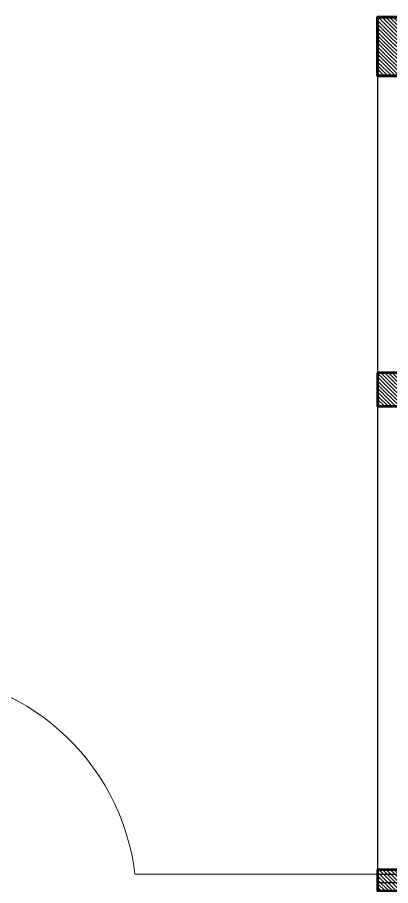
# Model space of a CAD drawing. Header units: centimetres. Extents: x 562865 to 1310255, y -148070 to 32737.
# Drawn here: x 649827 to 650273, y -25463 to -24424 of the extents above; entities that cross this region are included whole.
import ezdxf

# ---------------------------------------------------------------- set-up
doc = ezdxf.new("R2010")
doc.units = ezdxf.units.CM
doc.header["$LTSCALE"] = 2.5
for name, color, linetype, lineweight in [('DUVAR', 4, 'Continuous', 30), ('kolon', 1, 'Continuous', 53), ('TEFRIS', 33, 'Continuous', 0)]:
    doc.layers.add(name, color=color, linetype=linetype, lineweight=lineweight)
doc.layers.add('TARAMA KOLON', color=252, linetype='Continuous')

# ---------------------------------------------------------------- blocks, each defined once
blk = doc.blocks.new('SB')
at = {"layer": 'TARAMA KOLON'}
h = blk.add_hatch(dxfattribs=at)
h.set_pattern_fill('ANSI31', color=256, angle=7e-15)
h.paths.add_polyline_path([(655327.3, -25829.4), (655302.3, -25829.4), (655302.3, -25959.4), (655327.3, -25959.4)])
h.paths.add_polyline_path([(655437.3, -24424.1), (655477.3, -24424.1), (655477.3, -24494.1), (655437.3, -24494.1)])
h.paths.add_polyline_path([(655327.3, -25359.4), (655297.3, -25359.4), (655297.3, -25469.4), (655327.3, -25469.4)])
h.paths.add_polyline_path([(655327.3, -26079.4), (655327.3, -26109.4), (655257.3, -26109.4), (655257.3, -26079.4)])
h.paths.add_polyline_path([(654229.3, -24849.4), (654229.3, -24889.4), (654299.3, -24889.4), (654299.3, -24849.4)])
h.paths.add_polyline_path([(654269.3, -25899.4), (654229.3, -25899.4), (654229.3, -25829.4), (654269.3, -25829.4)])
h.paths.add_polyline_path([(654229.3, -25444.4), (654229.3, -25469.4), (654379.3, -25469.4), (654379.3, -25444.4)])
h.paths.add_polyline_path([(655112.3, -26369.4), (655142.3, -26369.4), (655142.3, -26429.4), (655112.3, -26429.4)])
h.paths.add_polyline_path([(654997.3, -26079.4), (654997.3, -26109.4), (654927.3, -26109.4), (654927.3, -26079.4)])
h.paths.add_polyline_path([(655437.3, -24889.4), (655467.3, -24889.4), (655467.3, -24829.4), (655437.3, -24829.4)])
h.paths.add_polyline_path([(655112.3, -26834.6), (655142.3, -26834.6), (655142.3, -26894.6), (655112.3, -26894.6)])
h.paths.add_polyline_path([(654787.3, -26369.4), (654817.3, -26369.4), (654817.3, -26429.4), (654787.3, -26429.4)])
h.paths.add_polyline_path([(655437.3, -26824.6), (655477.3, -26824.6), (655477.3, -26894.6), (655437.3, -26894.6)])
h.paths.add_polyline_path([(654299.3, -26369.4), (654299.3, -26409.4), (654229.3, -26409.4), (654229.3, -26369.4)])
h.paths.add_polyline_path([(654777.3, -26824.6), (654817.3, -26824.6), (654817.3, -26894.6), (654777.3, -26894.6)])
h.paths.add_polyline_path([(655437.3, -26369.4), (655467.3, -26369.4), (655467.3, -26429.4), (655437.3, -26429.4)])
h.paths.add_polyline_path([(655985.4, -25829.4), (656025.4, -25829.4), (656025.4, -25899.4), (655985.4, -25899.4)])
h.paths.add_polyline_path([(654927.3, -25959.4), (654927.3, -25359.4), (655177.3, -25359.4), (655177.3, -25389.4), (654952.3, -25389.4), (654952.3, -25729.4), (655177.3, -25729.4), (655177.3, -25754.4), (654952.3, -25754.4), (654952.3, -25934.4), (655177.3, -25934.4), (655177.3, -25959.4)])
h.paths.add_polyline_path([(654777.3, -24424.1), (654817.3, -24424.1), (654817.3, -24494.1), (654777.3, -24494.1)])
h.paths.add_polyline_path([(655985.4, -26824.6), (656025.4, -26824.6), (656025.4, -26894.6), (655985.4, -26894.6)])
h.paths.add_polyline_path([(654229.3, -24424.1), (654269.3, -24424.1), (654269.3, -24494.1), (654229.3, -24494.1)])
h.paths.add_polyline_path([(655107.3, -24424.1), (655147.3, -24424.1), (655147.3, -24494.1), (655107.3, -24494.1)])
h.paths.add_polyline_path([(655985.4, -24424.1), (656025.4, -24424.1), (656025.4, -24494.1), (655985.4, -24494.1)])
h.paths.add_polyline_path([(656025.4, -24849.4), (656025.4, -24889.4), (655955.4, -24889.4), (655955.4, -24849.4)])
h.paths.add_polyline_path([(654817.3, -24889.4), (654787.3, -24889.4), (654787.3, -24829.4), (654817.3, -24829.4)])
h.paths.add_polyline_path([(655114.8, -24849.4), (655139.8, -24849.4), (655139.8, -24999.4), (655114.8, -24999.4)])
h.paths.add_polyline_path([(656025.4, -26369.4), (656025.4, -26409.4), (655955.4, -26409.4), (655955.4, -26369.4)])
h.paths.add_polyline_path([(654229.3, -26824.6), (654269.3, -26824.6), (654269.3, -26894.6), (654229.3, -26894.6)])
h.paths.add_polyline_path([(656025.4, -25444.4), (656025.4, -25469.4), (655875.4, -25469.4), (655875.4, -25444.4)])
at = {"layer": 'kolon'}
for points in [[(655985.4, -24424.1), (656025.4, -24424.1), (656025.4, -24494.1), (655985.4, -24494.1)], [(656025.4, -24849.4), (656025.4, -24889.4), (655955.4, -24889.4), (655955.4, -24849.4)], [(656025.4, -25444.4), (656025.4, -25469.4), (655875.4, -25469.4), (655875.4, -25444.4)]]:
    blk.add_lwpolyline(points, close=True, dxfattribs=at)

msp = doc.modelspace()

# ---------------------------------------------------------------- linework, layer by layer
at = {"layer": 'DUVAR'}
for p, q in [((652053.5, -24424.1), (650257.4, -24424.1)), ((650257.4, -24424.1), (650257.4, -25469.4)), ((650257.4, -25449.4), (650975.5, -25449.4)), ((650257.4, -25459.4), (650975.5, -25459.4))]:
    msp.add_line(p, q, dxfattribs=at)
at = {"layer": 'kolon'}
msp.add_lwpolyline([(650257.4, -24424.1), (650297.4, -24424.1), (650297.4, -24494.1), (650257.4, -24494.1)], close=True, dxfattribs=at)
at = {"layer": 'TEFRIS'}
msp.add_lwpolyline([(649967.3, -25449.4), (650257.4, -25449.4)], dxfattribs=at)
msp.add_arc((649695.7, -25482), 273.5, 6.8365, 173.1635, dxfattribs=at)

# ---------------------------------------------------------------- block references
at = {"layer": 'TARAMA KOLON', "xscale": -1}
msp.add_blockref('SB', (1306282.8, 0), dxfattribs=at)

doc.saveas('drawing.dxf')
